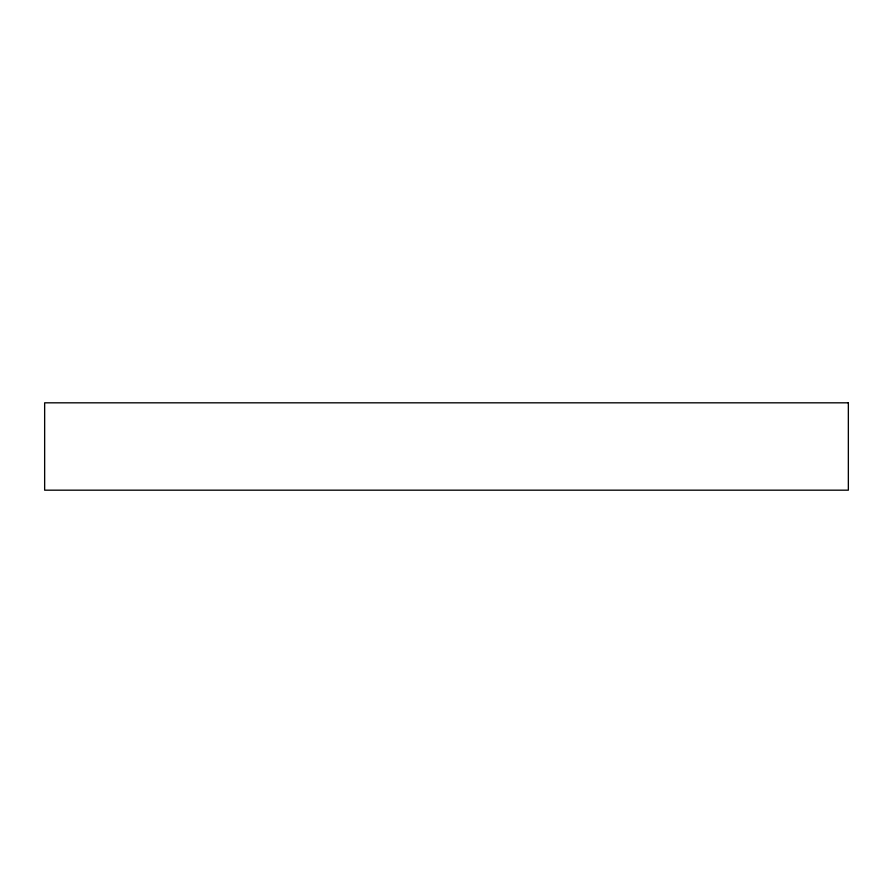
<?xml version="1.0" encoding="UTF-8"?>
<svg xmlns="http://www.w3.org/2000/svg" width="893" height="893" viewBox="0 0 893 893"><rect width="100%" height="100%" fill="white"/><g stroke="black" fill="none" stroke-linecap="round" stroke-linejoin="round"><path stroke-width="1.34" d="M848.35 402.821L44.65 402.821L44.65 490.179L848.35 490.179L848.35 402.821"/></g></svg>
